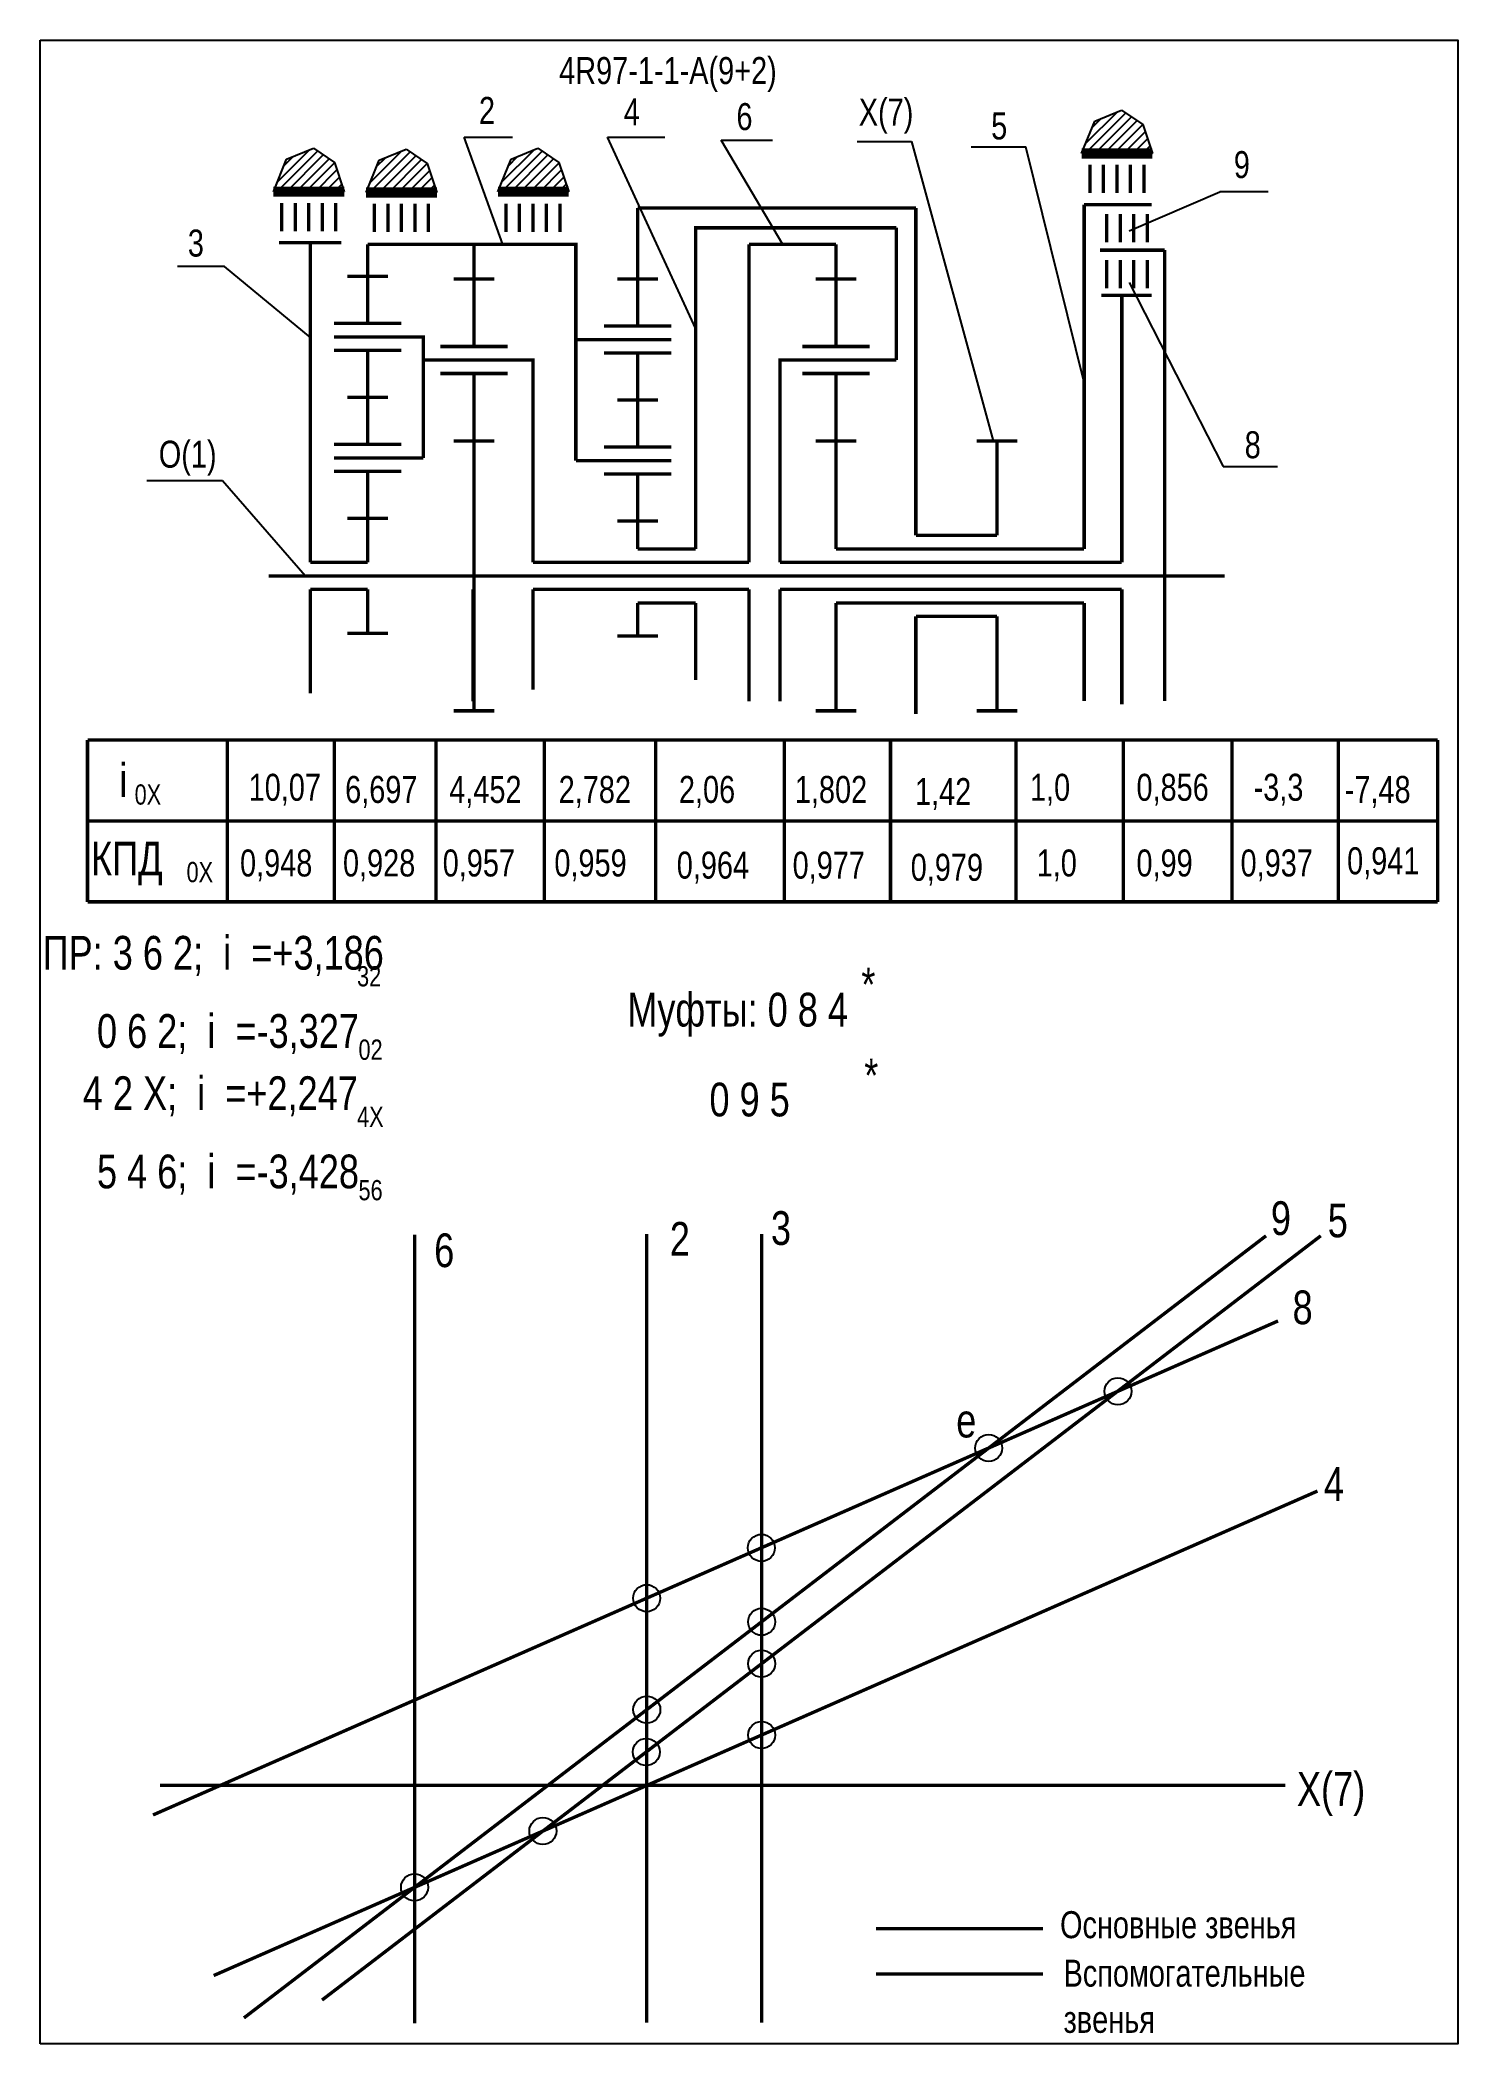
# Model space of a CAD drawing. Extents: x -352 to -142, y 153 to 450.
import ezdxf

# ---------------------------------------------------------------- set-up
doc = ezdxf.new("R2010")
doc.units = 0
doc.header["$LTSCALE"] = 15
doc.linetypes.add('DASHED', pattern=[0.75, 0.5, -0.25])
doc.layers.add('DIM', color=92, linetype='CONTINUOUS')
doc.layers.add('MAIN', color=5, linetype='CONTINUOUS')
doc.styles.add('AMK', font='amk.shx', dxfattribs={"width": 0.8})

msp = doc.modelspace()

# ---------------------------------------------------------------- hatches: boundary and pattern name
at = {"layer": 'DIM'}
h = msp.add_hatch(dxfattribs=at)
h.set_pattern_fill('_USER', color=0, angle=45, style=0, pattern_type=0)
h.set_pattern_definition([(45, (54.0717, 7.3496), (-0.7071068, 0.7071068), [])])
h.paths.add_polyline_path([(-196.22, 437.87), (-198.17, 433.05), (-187.67, 433.05), (-189.12, 437.37), (-192.24, 439.49)])
h = msp.add_hatch(dxfattribs=at)
h.set_pattern_fill('_USER', color=0, angle=45, style=0, pattern_type=0)
h.set_pattern_definition([(45, (-65.6326, 1.6919), (-0.7071068, 0.7071068), [])])
h.paths.add_polyline_path([(-315.93, 432.21), (-317.87, 427.39), (-307.38, 427.39), (-308.82, 431.71), (-311.94, 433.83)])
h = msp.add_hatch(dxfattribs=at)
h.set_pattern_fill('_USER', color=0, angle=45, style=0, pattern_type=0)
h.set_pattern_definition([(45, (-51.9173, 1.5738), (-0.7071068, 0.7071068), [])])
h.paths.add_polyline_path([(-302.21, 432.09), (-304.16, 427.27), (-293.66, 427.27), (-295.11, 431.59), (-298.23, 433.71)])
h = msp.add_hatch(dxfattribs=at)
h.set_pattern_fill('_USER', color=0, angle=45, style=0, pattern_type=0)
h.set_pattern_definition([(45, (-32.3829, 1.6919), (-0.7071068, 0.7071068), [])])
h.paths.add_polyline_path([(-282.68, 432.21), (-284.62, 427.39), (-274.13, 427.39), (-275.58, 431.71), (-278.69, 433.83)])

# ---------------------------------------------------------------- linework, layer by layer
at = {"layer": 'DIM', "color": 0}
for p, q in [((-198.17, 433.05), (-196.22, 437.87)), ((-196.22, 437.87), (-192.24, 439.49)), ((-192.24, 439.49), (-189.12, 437.37)), ((-189.12, 437.37), (-187.67, 433.05)), ((-315.93, 432.21), (-311.94, 433.83)), ((-311.94, 433.83), (-308.82, 431.71)), ((-302.21, 432.09), (-298.23, 433.71)), ((-298.23, 433.71), (-295.11, 431.59)), ((-289.63, 435.49), (-282.47, 435.49)), ((-283.88, 419.58), (-289.63, 435.49)), ((-282.68, 432.21), (-278.69, 433.83)), ((-278.69, 433.83), (-275.58, 431.71)), ((-268.41, 435.49), (-259.92, 435.49)), ((-255.31, 407.05), (-268.41, 435.49)), ((-251.53, 435.01), (-243.93, 435.01)), ((-242.42, 419.58), (-251.53, 435.01)), ((-231.41, 434.84), (-223.36, 434.84)), ((-223.36, 434.84), (-211.25, 390.45)), ((-214.51, 434.06), (-206.45, 434.06)), ((-197.79, 399.09), (-206.45, 434.06)), ((-317.87, 427.39), (-315.93, 432.21)), ((-308.82, 431.71), (-307.38, 427.39)), ((-304.16, 427.27), (-302.21, 432.09)), ((-295.11, 431.59), (-293.66, 427.27)), ((-284.62, 427.39), (-282.68, 432.21)), ((-275.58, 431.71), (-274.13, 427.39)), ((-191.11, 421.6), (-177.68, 427.35)), ((-170.52, 427.35), (-177.68, 427.35)), ((-325.12, 416.33), (-332.08, 416.33)), ((-312.4, 405.8), (-325.12, 416.33)), ((-191.11, 413.94), (-177.2, 386.64)), ((-177.2, 386.64), (-169.15, 386.64)), ((-325.4, 384.55), (-336.63, 384.55)), ((-313.15, 370.45), (-325.4, 384.55))]:
    msp.add_line(p, q, dxfattribs=at)
at = {"layer": 'DIM', "color": 0, "const_width": 0.5}
for points in [[(-263.93, 424.98), (-222.72, 424.98)], [(-222.72, 424.98), (-222.72, 376.45)], [(-197.79, 374.45), (-197.79, 425.48)], [(-187.79, 425.48), (-197.79, 425.48)], [(-255.31, 374.45), (-255.31, 422.04), (-225.59, 422.04)], [(-225.59, 422.04), (-225.59, 402.45)], [(-317.04, 419.83), (-307.79, 419.83)], [(-312.4, 372.45), (-312.4, 419.83)], [(-288.16, 419.58), (-303.92, 419.58)], [(-288.16, 419.58), (-273.92, 419.58)], [(-282.81, 419.58), (-273.08, 419.58)], [(-273.08, 419.83), (-273.08, 387.55)], [(-247.42, 419.58), (-234.55, 419.58)], [(-247.42, 372.45), (-247.42, 419.58)], [(-185.87, 370.45), (-185.87, 418.73)], [(-192.21, 412.04), (-192.21, 372.45)], [(-298.92, 405.87), (-295.68, 405.87), (-295.68, 387.94)], [(-283.16, 402.45), (-279.42, 402.45), (-279.42, 372.45)], [(-239.15, 402.45), (-242.84, 402.45), (-242.84, 372.45)], [(-255.31, 374.45), (-263.93, 374.45)], [(-197.79, 374.45), (-234.55, 374.45)], [(-210.69, 376.45), (-222.72, 376.45)], [(-303.92, 372.45), (-312.4, 372.45)], [(-247.42, 372.45), (-279.42, 372.45)], [(-192.21, 372.45), (-242.84, 372.45)], [(-176.97, 370.45), (-318.6, 370.45)], [(-312.4, 353.04), (-312.4, 368.45)], [(-303.92, 368.45), (-312.4, 368.45)], [(-288.32, 368.45), (-288.32, 351.86)], [(-247.42, 368.45), (-279.42, 368.45)], [(-279.42, 353.59), (-279.42, 368.45)], [(-247.42, 351.86), (-247.42, 368.45)], [(-192.21, 368.45), (-242.84, 368.45)], [(-242.84, 368.45), (-242.84, 351.86)], [(-192.21, 368.45), (-192.21, 351.42)], [(-185.87, 351.9), (-185.87, 370.45)], [(-255.31, 366.45), (-263.93, 366.45)], [(-255.31, 355.02), (-255.31, 366.45)], [(-197.79, 366.45), (-234.55, 366.45)], [(-197.79, 351.9), (-197.79, 366.45)], [(-210.69, 364.45), (-222.72, 364.45)], [(-222.72, 364.45), (-222.72, 349.99)], [(-345.41, 346.14), (-145.41, 346.14)], [(-345.41, 346.14), (-345.41, 322.14)], [(-345.41, 334.14), (-145.41, 334.14)], [(-345.41, 322.14), (-145.41, 322.14)], [(-170.85, 272.64), (-322.24, 156.72)], [(-162.74, 272.64), (-310.67, 159.37)], [(-262.57, 272.93), (-262.57, 156.01)], [(-245.57, 272.93), (-245.57, 156.01)], [(-169.07, 260.02), (-335.71, 186.8)], [(-326.72, 163), (-163.23, 234.81)], [(-334.69, 191.18), (-167.99, 191.18)], [(-228.6, 169.94), (-203.89, 169.94)]]:
    msp.add_lwpolyline(points, dxfattribs=at)
at = {"layer": 'DIM', "color": 0}
for points in [[(-324.7, 346.14, 0.5, 0.5, 0), (-324.7, 322.14, 0.5, 0.5, 0)], [(-308.84, 346.14, 0.5, 0.5, 0), (-308.84, 322.14, 0.5, 0.5, 0)], [(-293.78, 346.14, 0.5, 0.5, 0), (-293.78, 322.14, 0.5, 0.5, 0)], [(-277.76, 346.14, 0.5, 0.5, 0), (-277.76, 322.14, 0.5, 0.5, 0)], [(-261.26, 346.14, 0.5, 0.5, 0), (-261.26, 322.14, 0.5, 0.5, 0)], [(-242.18, 346.14, 0.5, 0.5, 0), (-242.18, 322.14, 0.5, 0.5, 0)], [(-226.47, 346.14, 0.5, 0.5, 0), (-226.47, 322.14, 0.5, 0.5, 0)], [(-207.89, 346.14, 0.5, 0.5, 0), (-207.89, 322.14, 0.5, 0.5, 0)], [(-191.97, 346.14, 0.5, 0.5, 0), (-191.97, 322.14, 0.5, 0.5, 0)], [(-175.9, 346.14, 0.5, 0.5, 0), (-175.9, 322.14, 0.5, 0.5, 0)], [(-160.15, 346.14, 0.5, 0.5, 0), (-160.15, 322.14, 0.5, 0.5, 0)], [(-145.41, 346.14, 0.5, 0.5, 0), (-145.41, 322.14, 0.5, 0.5, 0)], [(-345.41, 334.14, 0.5, 0.5, 0), (-154.85, 334.14, 0.5, 0.5, 0)]]:
    msp.add_lwpolyline(points, format="xyseb", dxfattribs=at)
at = {"layer": 'DIM', "color": 0, "linetype": 'DASHED', "const_width": 0.5}
msp.add_lwpolyline([(-296.97, 272.83), (-296.97, 155.91)], dxfattribs=at)
at = {"layer": 'DIM', "color": 0, "linetype": 'DASHED'}
msp.add_lwpolyline([(-228.6, 163.23, 0.5, 0.5, 0), (-203.89, 163.23, 0.5, 0.5, 0)], format="xyseb", dxfattribs=at)
at = {"layer": 'DIM', "color": 0}
for centre in [(-192.79, 249.59), (-211.93, 241.18), (-245.59, 226.39), (-262.58, 218.93), (-245.57, 215.43), (-245.57, 209.22), (-262.57, 202.41), (-245.57, 198.65), (-262.65, 196.14), (-277.96, 184.42), (-296.97, 176.07)]:
    msp.add_circle(centre, 2, dxfattribs=at)
at = {"layer": 'MAIN'}
for points in [[(-352.43, 152.87), (-352.43, 449.87)], [(-352.43, 449.87), (-142.43, 449.87), (-142.43, 152.87), (-352.43, 152.87)]]:
    msp.add_lwpolyline(points, dxfattribs=at)
at = {"layer": 'MAIN', "color": 0}
for points, const_width in [([(-198.17, 433.05), (-187.67, 433.05)], 1.5), ([(-188.94, 431.4), (-188.94, 427.2)], 0.5), ([(-317.87, 427.39), (-307.38, 427.39)], 1.5), ([(-304.16, 427.27), (-293.66, 427.27)], 1.5), ([(-284.62, 427.39), (-274.13, 427.39)], 1.5), ([(-308.64, 425.74), (-308.64, 421.54)], 0.5), ([(-294.92, 425.62), (-294.92, 421.42)], 0.5), ([(-275.44, 425.62), (-275.44, 421.42)], 0.5), ([(-263.93, 414.45), (-263.93, 424.98)], 0.5), ([(-188.44, 424.09), (-188.44, 419.89)], 0.5), ([(-303.92, 414.45), (-303.92, 419.58)], 0.5), ([(-288.16, 414.45), (-288.16, 419.58)], 0.5), ([(-234.55, 404.45), (-234.55, 419.58)], 0.5), ([(-195.45, 418.73), (-185.87, 418.73)], 0.5), ([(-188.44, 417.29), (-188.44, 413.09)], 0.5), ([(-303.92, 414.84), (-306.92, 414.84)], 0.5), ([(-303.92, 407.87), (-303.92, 414.84)], 0.5), ([(-303.92, 414.84), (-300.92, 414.84)], 0.5), ([(-288.16, 414.45), (-291.16, 414.45)], 0.5), ([(-288.16, 414.45), (-285.16, 414.45)], 0.5), ([(-288.16, 404.45), (-288.16, 414.45)], 0.5), ([(-263.93, 414.45), (-266.93, 414.45)], 0.5), ([(-263.93, 414.45), (-260.93, 414.45)], 0.5), ([(-263.93, 407.48), (-263.93, 414.45)], 0.5), ([(-234.55, 414.45), (-237.55, 414.45)], 0.5), ([(-234.55, 414.45), (-231.55, 414.45)], 0.5), ([(-195.24, 412.04), (-187.79, 412.04)], 0.5), ([(-298.92, 405.87), (-308.92, 405.87)], 0.5), ([(-303.92, 403.87), (-308.92, 403.87)], 0.5), ([(-303.92, 396.91), (-303.92, 403.87), (-298.92, 403.87)], 0.5), ([(-303.92, 396.91), (-303.92, 403.87)], 0.5), ([(-258.93, 405.48), (-273.08, 405.48)], 0.5), ([(-283.16, 402.45), (-295.68, 402.45)], 0.5), ([(-263.93, 403.48), (-268.93, 403.48)], 0.5), ([(-263.93, 396.51), (-263.93, 403.48)], 0.5), ([(-263.93, 396.51), (-263.93, 403.48), (-258.93, 403.48)], 0.5), ([(-225.59, 402.45), (-239.15, 402.45)], 0.5), ([(-288.16, 400.45), (-293.16, 400.45)], 0.5), ([(-288.16, 390.45), (-288.16, 400.45), (-283.16, 400.45)], 0.5), ([(-234.55, 400.45), (-239.55, 400.45)], 0.5), ([(-234.55, 390.45), (-234.55, 400.45), (-229.55, 400.45)], 0.5), ([(-303.92, 396.91), (-306.92, 396.91)], 0.5), ([(-303.92, 396.91), (-306.92, 396.91)], 0.5), ([(-303.92, 389.94), (-303.92, 396.91)], 0.5), ([(-303.92, 396.91), (-300.92, 396.91)], 0.5), ([(-303.92, 396.91), (-300.92, 396.91)], 0.5), ([(-263.93, 396.51), (-266.93, 396.51)], 0.5), ([(-263.93, 396.51), (-266.93, 396.51)], 0.5), ([(-263.93, 396.51), (-260.93, 396.51)], 0.5), ([(-263.93, 389.55), (-263.93, 396.51)], 0.5), ([(-263.93, 396.51), (-260.93, 396.51)], 0.5), ([(-288.16, 390.45), (-291.16, 390.45)], 0.5), ([(-288.16, 390.45), (-285.16, 390.45)], 0.5), ([(-288.16, 370.45), (-288.16, 390.45)], 0.5), ([(-234.55, 390.45), (-237.55, 390.45)], 0.5), ([(-234.55, 374.45), (-234.55, 390.45)], 0.5), ([(-234.55, 390.45), (-231.55, 390.45)], 0.5), ([(-210.69, 390.45), (-213.69, 390.45)], 0.5), ([(-210.69, 390.45), (-207.69, 390.45)], 0.5), ([(-210.69, 376.45), (-210.69, 390.45)], 0.5), ([(-295.68, 387.94), (-308.92, 387.94)], 0.5), ([(-303.92, 385.94), (-308.92, 385.94)], 0.5), ([(-303.92, 378.97), (-303.92, 385.94)], 0.5), ([(-303.92, 378.97), (-303.92, 385.94), (-298.92, 385.94)], 0.5), ([(-258.93, 387.55), (-273.08, 387.55)], 0.5), ([(-263.93, 385.55), (-268.93, 385.55)], 0.5), ([(-263.93, 378.58), (-263.93, 385.55), (-258.93, 385.55)], 0.5), ([(-263.93, 378.58), (-263.93, 385.55)], 0.5), ([(-303.92, 378.97), (-306.92, 378.97)], 0.5), ([(-303.92, 378.97), (-303.92, 372.45)], 0.5), ([(-303.92, 378.97), (-300.92, 378.97)], 0.5), ([(-263.93, 378.58), (-266.93, 378.58)], 0.5), ([(-263.93, 378.58), (-263.93, 374.45)], 0.5), ([(-263.93, 378.58), (-260.93, 378.58)], 0.5), ([(-303.92, 368.45), (-303.92, 361.93)], 0.5), ([(-288.16, 370.45), (-288.16, 350.45)], 0.5), ([(-263.93, 366.45), (-263.93, 361.53)], 0.5), ([(-234.55, 366.45), (-234.55, 350.45)], 0.5), ([(-210.69, 364.45), (-210.69, 350.45)], 0.5), ([(-303.92, 361.93), (-306.92, 361.93)], 0.5), ([(-303.92, 361.93), (-300.92, 361.93)], 0.5), ([(-263.93, 361.53), (-266.93, 361.53)], 0.5), ([(-263.93, 361.53), (-260.93, 361.53)], 0.5), ([(-288.16, 350.45), (-291.16, 350.45)], 0.5), ([(-288.16, 350.45), (-285.16, 350.45)], 0.5), ([(-234.55, 350.45), (-237.55, 350.45)], 0.5), ([(-234.55, 350.45), (-231.55, 350.45)], 0.5), ([(-210.69, 350.45), (-213.69, 350.45)], 0.5), ([(-210.69, 350.45), (-207.69, 350.45)], 0.5)]:
    msp.add_lwpolyline(points, dxfattribs=dict(at, const_width=const_width))
for points in [[(-196.94, 431.4, 0.5, 0.5, 0), (-196.94, 427.2, 0.5, 0.5, 0)], [(-194.94, 431.4, 0.5, 0.5, 0), (-194.94, 427.2, 0.5, 0.5, 0)], [(-192.94, 431.4, 0.5, 0.5, 0), (-192.94, 427.2, 0.5, 0.5, 0)], [(-190.94, 431.4, 0.5, 0.5, 0), (-190.94, 427.2, 0.5, 0.5, 0)], [(-316.64, 425.74, 0.5, 0.5, 0), (-316.64, 421.54, 0.5, 0.5, 0)], [(-314.64, 425.74, 0.5, 0.5, 0), (-314.64, 421.54, 0.5, 0.5, 0)], [(-312.64, 425.74, 0.5, 0.5, 0), (-312.64, 421.54, 0.5, 0.5, 0)], [(-310.64, 425.74, 0.5, 0.5, 0), (-310.64, 421.54, 0.5, 0.5, 0)], [(-302.92, 425.62, 0.5, 0.5, 0), (-302.92, 421.42, 0.5, 0.5, 0)], [(-300.92, 425.62, 0.5, 0.5, 0), (-300.92, 421.42, 0.5, 0.5, 0)], [(-298.92, 425.62, 0.5, 0.5, 0), (-298.92, 421.42, 0.5, 0.5, 0)], [(-296.92, 425.62, 0.5, 0.5, 0), (-296.92, 421.42, 0.5, 0.5, 0)], [(-283.44, 425.62, 0.5, 0.5, 0), (-283.44, 421.42, 0.5, 0.5, 0)], [(-281.44, 425.62, 0.5, 0.5, 0), (-281.44, 421.42, 0.5, 0.5, 0)], [(-279.44, 425.62, 0.5, 0.5, 0), (-279.44, 421.42, 0.5, 0.5, 0)], [(-277.44, 425.62, 0.5, 0.5, 0), (-277.44, 421.42, 0.5, 0.5, 0)], [(-194.44, 424.09, 0.5, 0.5, 0), (-194.44, 419.89, 0.5, 0.5, 0)], [(-192.44, 424.09, 0.5, 0.5, 0), (-192.44, 419.89, 0.5, 0.5, 0)], [(-190.44, 424.09, 0.5, 0.5, 0), (-190.44, 419.89, 0.5, 0.5, 0)], [(-194.44, 417.29, 0.5, 0.5, 0), (-194.44, 413.09, 0.5, 0.5, 0)], [(-192.44, 417.29, 0.5, 0.5, 0), (-192.44, 413.09, 0.5, 0.5, 0)], [(-190.44, 417.29, 0.5, 0.5, 0), (-190.44, 413.09, 0.5, 0.5, 0)], [(-298.92, 407.87, 0.5, 0.5, 0), (-308.92, 407.87, 0.5, 0.5, 0)], [(-258.93, 407.48, 0.5, 0.5, 0), (-268.93, 407.48, 0.5, 0.5, 0)], [(-283.16, 404.45, 0.5, 0.5, 0), (-293.16, 404.45, 0.5, 0.5, 0)], [(-229.55, 404.45, 0.5, 0.5, 0), (-239.55, 404.45, 0.5, 0.5, 0)], [(-298.92, 389.94, 0.5, 0.5, 0), (-308.92, 389.94, 0.5, 0.5, 0)], [(-258.93, 389.55, 0.5, 0.5, 0), (-268.93, 389.55, 0.5, 0.5, 0)]]:
    msp.add_lwpolyline(points, format="xyseb", dxfattribs=at)

# ---------------------------------------------------------------- texts
at = {"layer": 'DIM', "color": 0, "style": 'AMK', "width": 0.8}
for s, height, p in [('4R97-1-1-A(9+2)', 4, (-275.55, 443.35)), ('2', 4, (-287.43, 437.44)), ('4', 4, (-265.99, 437.24)), ('6', 4, (-249.29, 436.53)), ('X(7)', 4, (-231.17, 437.2)), ('5', 4, (-211.56, 435.14)), ('9', 4, (-175.62, 429.41)), ('3', 4, (-330.55, 417.78)), ('O(1)', 4, (-334.85, 386.49)), ('8', 4, (-174.01, 387.89)), ('i  ', 5, (-340.7, 337.67)), ('0X', 3, (-338.43, 336.55)), ('10,07', 4, (-321.54, 337.12)), ('6,697', 4, (-307.25, 336.8)), ('4,452', 4, (-291.83, 336.8)), ('2,782', 4, (-275.62, 336.8)), ('2,06', 4, (-257.81, 336.8)), ('1,802', 4, (-240.64, 336.8)), ('1,42', 4, (-222.84, 336.48)), ('1,0', 4, (-205.81, 337.12)), ('0,856', 4, (-190.04, 337.12)), ('-3,3', 4, (-172.69, 337.12)), ('-7,48', 4, (-159.19, 336.8)), ('КПД', 5, (-344.88, 326.05)), ('0,948', 4, (-322.82, 325.9)), ('0,928', 4, (-307.57, 325.9)), ('0,957', 4, (-292.8, 325.9)), ('0,959', 4, (-276.26, 325.9)), ('1,0', 4, (-204.82, 325.9)), ('0,99', 4, (-190.04, 325.9)), ('0,937', 4, (-174.62, 325.9)), ('0,941', 4, (-158.84, 326.22)), ('0X', 3, (-330.74, 325.05)), ('0,964', 4, (-258.13, 325.58)), ('0,977', 4, (-240.97, 325.58)), ('0,979', 4, (-223.48, 325.26)), (' ПР: 3 6 2;  i  =+3,186', 5, (-353.54, 312.09)), ('32', 3, (-305.48, 309.61)), ('*', 5, (-230.79, 307.39)), ('Муфты: 0 8 4', 5, (-265.46, 303.66)), ('    0 6 2;  i  =-3,327', 5, (-349.95, 300.5)), ('02', 3, (-305.27, 298.73)), ('*', 5, (-230.36, 293.91)), ('     4 2 X;  i  =+2,247', 5, (-353.54, 291.28)), ('       0 9 5', 5, (-263.69, 290.34)), ('4X', 3, (-305.48, 288.79)), ('    5 4 6;  i  =-3,428', 5, (-349.95, 279.68)), ('56', 3, (-305.27, 277.91)), ('3', 5, (-244.18, 271.29)), ('9', 5, (-170.13, 272.76)), ('5', 5, (-161.71, 272.42)), ('2', 5, (-259.16, 269.69)), ('6', 5, (-294.06, 268)), ('8', 5, (-166.92, 259.54)), ('e', 5, (-216.74, 242.75)), ('4', 5, (-162.27, 233.36)), ('X(7)', 5, (-166.27, 188.15)), ('Основные звенья', 4, (-201.36, 168.54)), ('Вспомогательные ', 4, (-200.84, 161.36)), ('звенья', 4, (-200.84, 154.51))]:
    msp.add_text(s, height=height, dxfattribs=at).set_placement(p)

doc.saveas('drawing.dxf')
